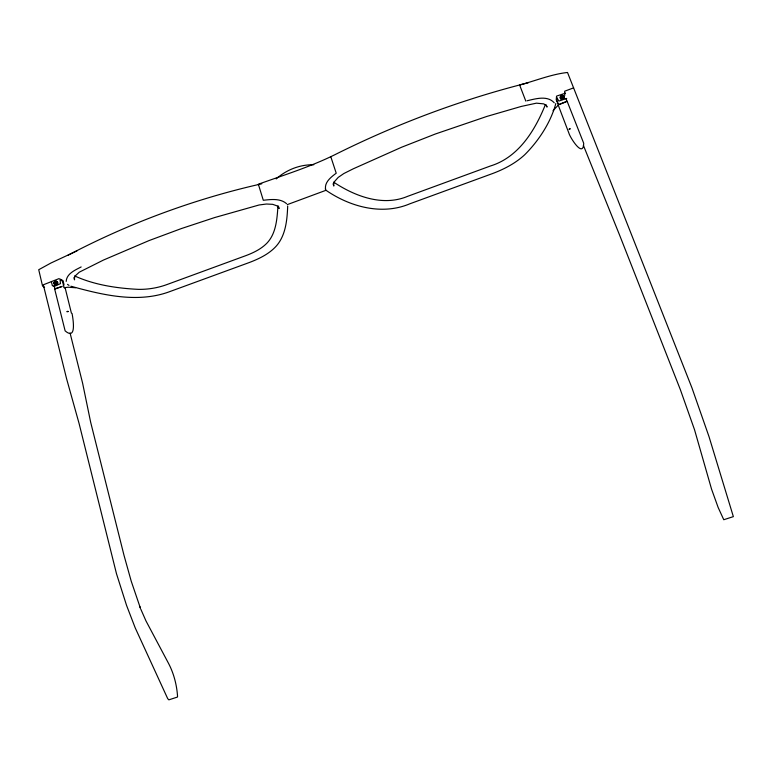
<?xml version="1.0" encoding="UTF-8"?>
<svg xmlns="http://www.w3.org/2000/svg" width="772" height="772" viewBox="0 0 772 772"><rect width="100%" height="100%" fill="white"/><g stroke="black" fill="none" stroke-linecap="round" stroke-linejoin="round"><path stroke-width="1.16" d="M277.959 205.854C277.052 219.238 276.144 234.871 265.51 244.531C259.932 249.626 252.994 252.946 245.978 255.59L167.003 284.54C157.913 287.879 148.234 289.5 138.555 289.365C116.958 288.332 93.952 284.868 74.575 275.874M55.304 284.636C55.198 280.979 55.709 287.445 55.98 283.237M55.352 281.365C55.767 284.482 54.773 280.844 56.009 281.413L55.989 282.716L57.263 282.176A1.891 1.65 -55.4 0 0 56.057 281.124L55.15 281.24A1.891 1.65 -55.4 0 0 53.876 283.237L53.953 283.71A1.891 1.65 -55.4 0 0 54.87 284.656L55.951 284.685M55.777 284.578L55.806 283.131L57.282 283.092L57.109 282.465L55.816 282.61L56.009 281.413M57.109 282.465L57.282 283.092M54.262 282.909L54.252 283.43L54.088 282.803L55.507 282.687L54.088 282.803M560.954 98.478L562.257 97.754L560.626 98.054L561.871 97.069L561.061 96.017L561.514 95.718L562.325 96.77L563.521 95.989L563.84 96.596L562.643 97.368L563.55 98.536L562.653 97.195L563.849 96.413M560.626 98.054L561.862 97.243L561.061 96.017M563.521 95.989L562.315 96.944L561.514 95.718M563.618 98.469L562.692 98.941A2.017 1.814 -9.9 0 1 560.52 98.16L560.318 97.754A2.017 1.814 -9.9 0 1 560.742 96.027L561.611 95.467A2.017 1.814 -9.9 0 1 563.985 96.191L564.197 96.635A2.017 1.814 -9.9 0 1 563.965 98.073L563.097 98.835L562.199 97.494M556.689 97.909L556.708 100.08L559.111 107.472L568.877 133.093C569.939 137.271 583.381 158.829 583.7 143.235L567.111 101.2L559.304 104.403L565.992 101.914M545.36 104.703C535.006 130.429 518.591 157.324 490.51 165.961L407.626 196.339C382.632 206.848 354.724 196.175 333.562 182.076M553.042 110.666L558.783 104.616M566.706 98.401L558.832 101.084L556.747 97.426M276.212 178.911C286.402 169.753 300.076 164.436 313.808 164.764M68.09 255.223C129.03 223.185 194.631 198.867 261.795 183.784M286.489 203.596C280.188 198.192 270.943 199.417 263.3 200.276L258.35 184.219C284.694 174.81 311.695 166.414 336.679 153.811C397.773 123.443 462.09 99.356 528.28 82.758M81.156 266.948C75.038 270.161 66.614 273.626 66.18 281.413M63.294 285.64L64.008 284.569L63.024 280.632L60.158 279.078M77.017 250.861L50.942 263.02L38.725 269.717L42.556 286.065L44.573 287.396M140.793 609.156L145.956 620.881L168.73 663.756C173.932 673.84 176.778 685.044 177.56 696.344L177.415 697.068L168.807 699.857L167.678 698.592L135.187 627.819L126.55 605.373L116.475 573.692L79.072 423.452L66.556 378.627L43.309 284.8L59.193 278.557M54.233 286.393L60.486 283.633L60.023 279.58M287.252 204.628L326.006 190.288C349.977 206.78 381.86 215.61 409.758 203.837L492.42 173.603C504.077 169.232 515.397 163.355 524.603 154.854C538.634 140.948 550.832 122.294 555.811 103.525M573.625 87.873L564.67 91.202L564.805 95.361M565.509 93.151L556.554 96.114L556.226 99.868L558.484 104.21M527.073 100.775C535.864 98.71 547.473 95.226 554.248 102.811M54.098 286.431L52.409 285.679M64.163 287.705L68.206 287.213L75.579 287.744M54.079 283.334L55.497 283.285M55.314 284.752L56.221 284.53A1.891 1.65 -55.4 0 0 57.34 282.61M60.477 279.85L62.426 281.22L64.124 287.551L65.234 288.245L71.41 313.162L72.066 313.5C72.964 318.508 76.949 340.992 65.128 330.879L54.619 288.853L62.098 286.451L54.966 289.037L54.098 285.553M56.134 281.423L56.588 281.433A1.891 1.65 -55.4 0 1 56.752 284.839L55.845 285.051A1.891 1.65 -55.4 0 1 54.445 283.054M70.937 286.238C102.84 295.01 138.256 303.666 170.515 291.333L249.308 262.519C258.543 259.006 267.797 254.625 274.861 247.561C285.64 236.869 287.145 220.396 287.686 206.047M67.492 284.347L69.007 285.408M562.19 97.668L563.097 98.835M325.273 188.899L326.006 190.288M565.934 98.633L567.082 101.537M583.391 145.348L619.684 235.335L680.335 389.599L694.53 429.724L711.543 489.101L718.153 507.484L723.769 519.73L733.361 516.632L709.043 436.73L691.944 387.853L567.516 72.481C551.546 74.189 535.411 80.828 519.614 84.988L525.809 101.113M546.248 104.973L547.068 107.076L545.939 105.204L543.71 103.882L536.415 103.159L521.245 106.439L486.978 116.389L435.398 133.981L401.662 147.211L353.286 168.798L343.839 173.536L338.233 177.386L334.691 181.362L333.678 183.842L333.813 186.042L333.07 183.794M139.828 606.599L140.417 608.182L131.221 581.171L123.954 555.136L90.662 422.245L82.594 383.134L70.049 332.925M330.937 157.121L336.216 173.198C331.236 176.962 324.394 182.076 325.543 189.15M278.441 206.278L279.136 208.527L277.129 205.902L272.709 204.339L266.446 204.02L259.093 204.985L214.684 217.55L181.352 228.57L149.044 240.584L103.516 260.029L79.246 272.198L75.55 275.614L74.459 277.833L74.537 279.86L73.958 277.602M51.377 281.809L52.303 285.428M54.88 282.147A1.891 1.65 -55.4 0 1 55.256 281.799M55.98 281.848A1.476 1.293 -55.4 0 1 57.485 282.986M56.105 284.646A1.476 1.293 -55.4 0 1 55.459 284.55M55.179 284.376A1.476 1.293 -55.4 0 1 54.831 283.816M561.591 95.998A2.017 1.814 -9.9 0 1 563.599 98.999L562.663 99.472A2.017 1.814 -9.9 0 1 560.723 96.558M561.495 98.99A1.573 1.419 -9.9 0 1 560.897 97.002M563.029 96.452A1.573 1.419 -9.9 0 1 563.579 96.934M569.225 129.136C568.559 130.391 572.071 127.312 569.225 129.136M67.868 311.367C64.645 311.898 69.721 311.666 67.868 311.367"/></g></svg>
